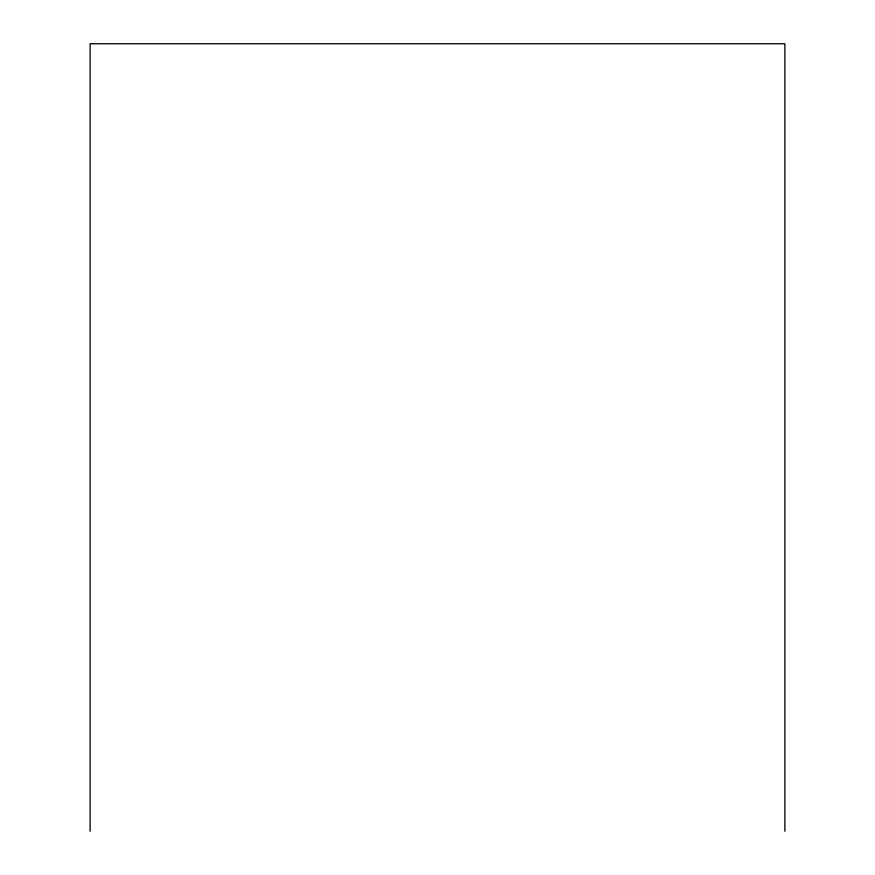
<?xml version="1.0" encoding="UTF-8"?>
<svg xmlns="http://www.w3.org/2000/svg" width="875" height="875" viewBox="0 0 875 875"><rect width="100%" height="100%" fill="white"/><g stroke="black" fill="none" stroke-linecap="round" stroke-linejoin="round"><path stroke-width="1.31" d="M784.875 831.25L784.875 43.75L90.125 43.75L90.125 831.25"/></g></svg>
